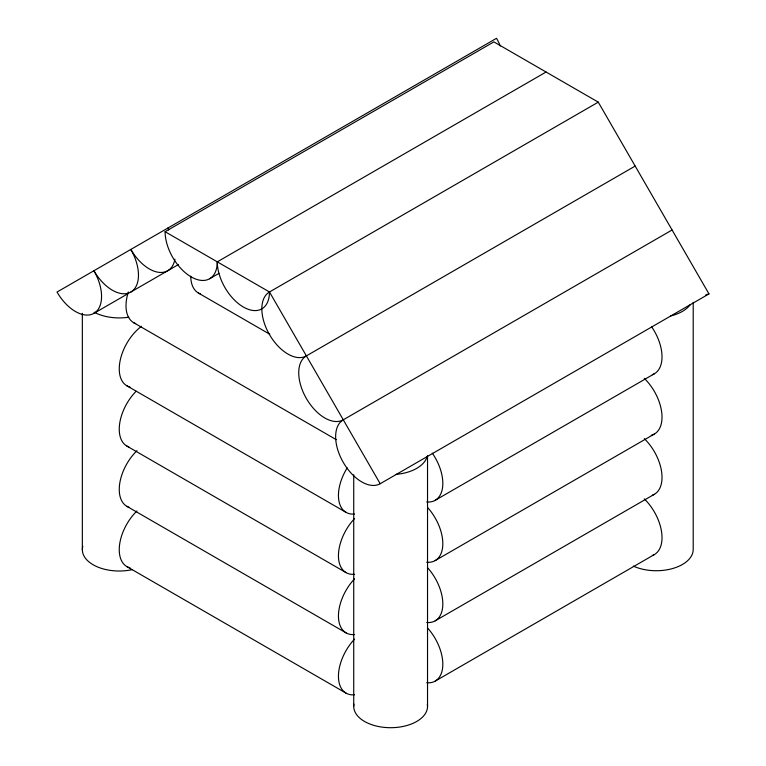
<?xml version="1.0" encoding="UTF-8"?>
<svg xmlns="http://www.w3.org/2000/svg" width="766" height="766" viewBox="0 0 766 766"><rect width="100%" height="100%" fill="white"/><g stroke="black" fill="none" stroke-linecap="round" stroke-linejoin="round"><path stroke-width="1.15" d="M546.081 72.023L217.285 261.848A36.902 21.304 60 0 1 191.194 276.909A36.902 21.304 60 0 1 165.102 231.715L493.888 41.891L598.265 102.146L708.981 293.905L380.185 483.729A36.902 21.304 60 0 1 343.283 462.425A36.902 21.304 60 0 1 343.283 419.816L672.079 229.992M500.284 45.97A36.902 21.304 60 0 0 496.521 38.3L57.019 292.047A36.902 21.304 60 0 0 93.921 313.351L128.046 293.656M93.921 313.351A36.902 21.304 60 0 0 93.921 270.743A36.902 21.304 60 0 0 130.823 292.047L178.392 264.586M209.645 278.738L218.952 273.366M217.285 261.848A36.902 21.304 60 0 0 243.387 307.042A36.902 21.304 60 0 0 269.479 291.98L598.265 102.146M165.102 231.715L269.479 291.98A36.902 21.304 60 0 0 269.479 334.589A36.902 21.304 60 0 0 306.381 355.893L635.177 166.069M435.184 500.313L654.375 373.76M435.184 560.578L654.375 434.025M435.184 620.843L654.375 494.29M435.184 681.108L654.375 554.555M705.735 294.91L708.981 293.905M198.404 293.033L269.747 334.225M133.648 322.678L336.303 439.684M126.897 385.815L346.088 512.368M126.897 446.08L346.088 572.633M126.897 506.345L346.088 632.888M126.897 566.601L346.088 693.153M269.479 291.98L380.185 483.729M693.211 302.292L693.211 549.423A36.902 21.304 0 0 1 672.318 568.621A36.902 21.304 0 0 1 633.29 566.084M427.533 455.674L427.533 706.396M353.729 474.776L353.729 706.396M82.345 313.323L82.345 549.71M427.332 704.174A36.902 21.304 0 0 1 390.631 727.7A36.902 21.304 0 0 1 353.93 704.174M427.083 456.622A36.902 21.304 0 0 1 395.984 474.374M135.678 323.616A36.902 21.304 -60 0 1 128.334 291.999M130.009 387.089A36.902 21.304 -60 0 1 119.994 361.351A36.902 21.304 -60 0 1 141.451 326.306M200.433 293.972A36.902 21.304 -60 0 1 190.763 276.143M128.918 447.018A36.902 21.304 -60 0 1 119.582 424.173A36.902 21.304 -60 0 1 136.156 391.225M354.553 514.015A36.902 21.304 -60 0 1 347.19 467.921M354.553 574.27A36.902 21.304 -60 0 1 338.448 555.733A36.902 21.304 -60 0 1 354.553 518.601M354.553 634.535A36.902 21.304 -60 0 1 338.448 615.998A36.902 21.304 -60 0 1 354.553 578.857M354.553 694.8A36.902 21.304 -60 0 1 338.448 676.263A36.902 21.304 -60 0 1 354.553 639.122M130.009 567.884A36.902 21.304 -60 0 1 119.544 545.019A36.902 21.304 -60 0 1 136.961 510.951M128.918 507.283A36.902 21.304 -60 0 1 119.659 483.911A36.902 21.304 -60 0 1 136.961 450.686M130.823 292.047A36.902 21.304 60 0 0 130.823 249.429A36.902 21.304 60 0 0 156.963 272.016A36.902 21.304 60 0 0 174.916 259.195M167.735 228.124A36.902 21.304 60 0 1 168.769 229.992M343.283 419.816A36.902 21.304 60 0 1 306.381 398.512A36.902 21.304 60 0 1 306.381 355.893M690.405 304.475A36.902 21.304 0 0 1 670.432 316.004M427.505 567.654A36.902 21.304 60 0 1 442.815 604.441A36.902 21.304 60 0 1 426.719 622.48M644.302 438.631A36.902 21.304 60 0 1 661.613 471.856A36.902 21.304 60 0 1 652.345 495.229M427.505 627.919A36.902 21.304 60 0 1 442.815 664.706A36.902 21.304 60 0 1 426.719 682.745M644.302 498.896A36.902 21.304 60 0 1 661.613 532.121A36.902 21.304 60 0 1 652.345 555.494M427.505 507.398A36.902 21.304 60 0 1 442.815 544.176A36.902 21.304 60 0 1 426.719 562.225M644.302 378.375A36.902 21.304 60 0 1 661.719 412.443A36.902 21.304 60 0 1 651.263 435.299M651.502 326.632A36.902 21.304 60 0 1 652.345 374.698M432.311 453.175A36.902 21.304 60 0 1 442.624 487.023A36.902 21.304 60 0 1 426.719 501.96M132.24 569.655A36.902 21.304 0 0 1 82.805 546.378M128.803 317.191A36.902 21.304 0 0 1 94.141 312.222"/></g></svg>
